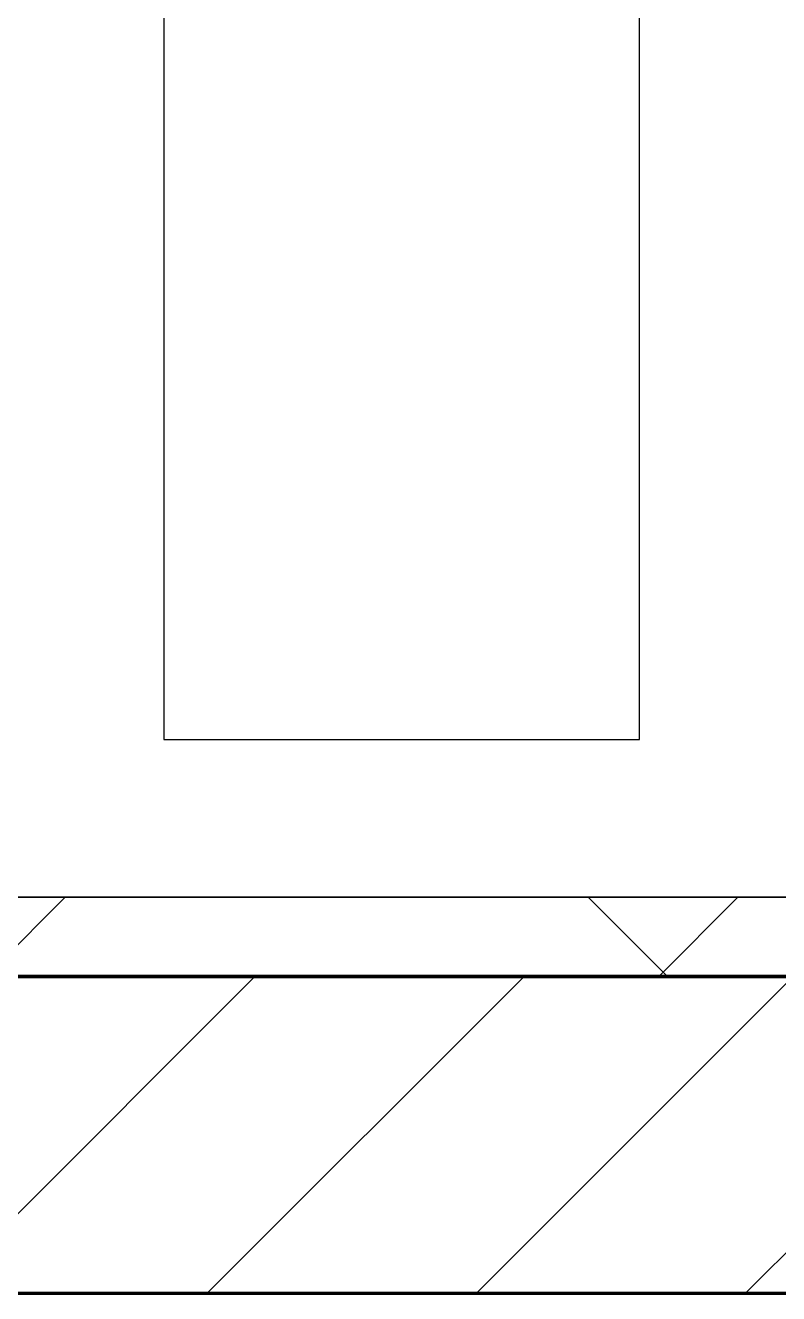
# Model space of a CAD drawing. Header units: millimetres. Extents: x -794334 to -714814, y -17806 to 22403.
# Drawn here: x -740318 to -739843, y -4021 to -3221 of the extents above; entities that cross this region are included whole.
import ezdxf
from ezdxf.xclip import XClip

# ---------------------------------------------------------------- set-up
doc = ezdxf.new("R2010")
doc.units = ezdxf.units.MM
doc.header["$XCLIPFRAME"] = 0
doc.layers.add('000 - WIPEOUT', color=250, linetype='Continuous')
doc.layers.add('A11_ALU.SOLID SHEET', color=2, linetype='Continuous')
for name, color, linetype, lineweight in [('A-GLAZ-CURT', 2, 'Continuous', 9), ('A-WALL', 5, 'Continuous', 35), ('A-WALL-FNSH', 2, 'Continuous', 35), ('A-WALL-PATT', 1, 'Continuous', 35), ('WALL-E', 2, 'Continuous', 35)]:
    doc.layers.add(name, color=color, linetype=linetype, lineweight=lineweight)

# ---------------------------------------------------------------- blocks, each defined once
blk = doc.blocks.new('PPLS-PP19_Custom Tile Pattern - Custom Tile Pattern-V181-4252-01 ENLARGED CONCOURSE LEVEL - REFLECTED CEILING PLAN - SHEET 3')
at = {"layer": 'A-GLAZ-CURT'}
for p, q in [((-300, 0), (300, 0)), ((300, 0), (-300, 0)), ((195.99, 0), (213.31, 0)), ((213.31, 0), (195.99, 0)), ((230.06, 0), (300, 0)), ((-300, -50), (300, -50)), ((300, -50), (-300, -50))]:
    blk.add_line(p, q, dxfattribs=at)
for points, knots in [([(168.37, 0), (167.68, 0), (162.47, 0), (147.02, 0), (114.93, 0), (94.53, 0), (89.02, 0)], [-543.375029, -543.375029, -543.375029, -543.375029, -530.793311, -458.593899, -401.860199, -381.603906, -381.603906, -381.603906, -381.603906]), ([(94.4, 0), (94.4, 0), (94.64, 0), (99.11, 0), (108.97, 0), (120.79, 0), (139.94, 0), (163.31, 0), (185.23, 0), (193.62, 0), (194.69, 0), (194.79, 0)], [-2348.345796, -2348.345796, -2348.345796, -2348.345796, -2310.419338, -2233.599744, -2052.234781, -1843.028543, -1530.39897, -1095.004608, -529.74427, -295.064701, -265.121568, -265.121568, -265.121568, -265.121568]), ([(128.58, 0), (128.8, 0), (130.16, 0), (139.26, 0), (152.67, 0), (161.24, 0), (162.19, 0), (162.75, 0)], [-633.326174, -633.326174, -633.326174, -633.326174, -627.736123, -618.981161, -602.094757, -592.980799, -581.414464, -581.414464, -581.414464, -581.414464]), ([(193.8, 0), (193.33, 0), (190.11, 0), (183.13, 0), (171, 0), (161.95, 0), (161.28, 0), (158.35, 0), (157.85, 0), (157.77, 0)], [-11665.349007, -11665.349007, -11665.349007, -11665.349007, -11565.880756, -11105.624034, -10839.086983, -10768.332124, -10666.779182, -10580.760289, -10550.278881, -10550.278881, -10550.278881, -10550.278881]), ([(223.73, 0), (217.37, 0), (197.68, 0), (177.41, 0), (159.34, 0), (158.33, 0), (158.3, 0)], [-208.157764, -208.157764, -208.157764, -208.157764, -187.987675, -143.776725, -129.632772, -123.352749, -123.352749, -123.352749, -123.352749]), ([(159.07, 0), (159.13, 0), (160.84, 0), (165.21, 0), (174.15, 0), (185.98, 0), (208.82, 0), (219.42, 0), (230.06, 0)], [-115.643202, -115.643202, -115.643202, -115.643202, -114.681583, -87.660824, -65.295536, -41.623857, -24.459831, 0, 0, 0, 0]), ([(162.75, 0), (165.4, 0), (170.91, 0), (172.61, 0), (172.61, 0)], [-111.264224, -111.264224, -111.264224, -111.264224, -56.742688, -19.085662, -19.085662, -19.085662, -19.085662]), ([(247.1, 0), (246.76, 0), (245.04, 0), (238.34, 0), (226.56, 0), (221.1, 0), (200.27, 0), (182.99, 0), (174.27, 0), (169.67, 0), (168.99, 0)], [-9649.085549, -9649.085549, -9649.085549, -9649.085549, -9581.591397, -9406.094246, -9221.510254, -9016.44624, -8717.832359, -8253.978395, -8152.463617, -8069.855175, -8069.855175, -8069.855175, -8069.855175]), ([(215.22, 0), (214.62, 0), (210.55, 0), (203.98, 0), (187.54, 0), (175.3, 0), (169.49, 0)], [-203.825446, -203.825446, -203.825446, -203.825446, -198.527383, -184.406837, -162.427601, -142.916156, -142.916156, -142.916156, -142.916156]), ([(171.51, 0), (176.48, 0), (193.23, 0), (201.73, 0), (208.81, 0), (213.9, 0), (241.96, 0), (266.73, 0), (281.71, 0), (291.71, 0), (296.52, 0), (297.86, 0), (298.09, 0)], [-7971.819559, -7971.819559, -7971.819559, -7971.819559, -7784.112253, -7606.717214, -7289.299508, -7042.621073, -6582.165592, -6068.460911, -5766.029927, -5566.724884, -5280.360606, -5199.253518, -5199.253518, -5199.253518, -5199.253518]), ([(172.07, 0), (177.66, 0), (187.87, 0), (201.08, 0), (207.47, 0), (213.96, 0), (215.11, 0)], [-255.364076, -255.364076, -255.364076, -255.364076, -237.955587, -223.92608, -215.862851, -208.75215, -208.75215, -208.75215, -208.75215]), ([(219.9, 0), (220.86, 0), (222.53, 0), (224.53, 0), (224.75, 0)], [-10670.940496, -10670.940496, -10670.940496, -10670.940496, -10511.382485, -10492.453876, -10492.453876, -10492.453876, -10492.453876]), ([(300, 0), (286.53, 0), (261.28, 0), (235.98, 0), (224.76, 0)], [-285.253232, -285.253232, -285.253232, -285.253232, -244.693688, -209.237839, -209.237839, -209.237839, -209.237839]), ([(225, 0), (231.44, 0), (242.24, 0), (246.54, 0), (246.96, 0)], [-10485.148688, -10485.148688, -10485.148688, -10485.148688, -9925.173265, -9834.877357, -9834.877357, -9834.877357, -9834.877357]), ([(300, 0), (288.22, 0), (262, 0), (235.69, 0), (226.17, 0), (225.84, 0)], [-12528.858583, -12528.858583, -12528.858583, -12528.858583, -11905.454923, -11162.864862, -11135.420018, -11135.420018, -11135.420018, -11135.420018]), ([(284.76, 0), (284.76, 0), (285.09, 0), (287.47, 0), (293.59, 0), (297.76, 0), (300, 0)], [-4110.630118, -4110.630118, -4110.630118, -4110.630118, -4053.389046, -3959.664717, -3862.421465, -3746.95702, -3746.95702, -3746.95702, -3746.95702]), ([(297.38, 0), (295.84, 0), (291.62, 0), (285.38, 0), (284.87, 0)], [-4803.172655, -4803.172655, -4803.172655, -4803.172655, -4358.271401, -4143.037883, -4143.037883, -4143.037883, -4143.037883])]:
    blk.add_open_spline(points, degree=3, knots=knots, dxfattribs=at)
for points in [[(168.74, 0), (168.74, 0), (169.81, 0), (171.51, 0)], [(195.11, 0), (194.91, 0), (194.44, 0), (193.8, 0)], [(224.7, 0), (221.89, 0), (219.76, 0), (219.02, 0)]]:
    blk.add_open_spline(points, degree=3, dxfattribs=at)
blk = doc.blocks.new('PPLS-PP19_Custom Tile Pattern - Custom Tile Pattern-V182-4252-01 ENLARGED CONCOURSE LEVEL - REFLECTED CEILING PLAN - SHEET 3')
at = {"layer": 'A-GLAZ-CURT'}
for p, q in [((-300, 0), (300, 0)), ((300, 0), (-300, 0)), ((-293.07, 0), (-275.75, 0)), ((-275.75, 0), (-293.07, 0)), ((-222.32, 0), (-205, 0)), ((-205, 0), (-222.32, 0)), ((-300, -50), (300, -50)), ((300, -50), (-300, -50))]:
    blk.add_line(p, q, dxfattribs=at)
at = {"layer": 'A-GLAZ-CURT', "flags": 128}
for points in [[(-300, 0), (-291.56, 0), (-283.3, 0), (-275.2, 0), (-267.26, 0), (-259.45, 0), (-251.77, 0), (-244.2, 0), (-236.74, 0), (-229.36, 0), (-222.06, 0), (-214.83, 0), (-207.71, 0), (-200.76, 0), (-194.02, 0), (-187.54, 0), (-181.38, 0), (-175.58, 0), (-170.25, 0), (-165.64, 0), (-162.01, 0), (-159.53, 0), (-157.46, 0), (-154.52, 0), (-149.42, 0), (-141.84, 0), (-132.81, 0), (-126.08, 0)], [(-125.17, 0), (-128.55, 0), (-134.16, 0), (-140.03, 0), (-145.5, 0), (-150.63, 0), (-155.53, 0), (-160.27, 0), (-164.95, 0), (-169.65, 0), (-174.47, 0), (-179.49, 0), (-184.81, 0), (-190.44, 0), (-196.37, 0), (-202.58, 0), (-209.04, 0), (-215.73, 0), (-222.63, 0), (-229.72, 0), (-236.97, 0), (-244.39, 0), (-251.96, 0), (-259.67, 0), (-267.51, 0), (-275.48, 0), (-283.55, 0), (-291.73, 0), (-300, 0)]]:
    blk.add_lwpolyline(points, dxfattribs=at)
at = {"layer": 'A-GLAZ-CURT'}
for points, knots in [([(-300, 0), (-284.65, 0), (-236.57, 0), (-174.61, 0), (-129.95, 0), (-110.8, 0), (-99.5, 0), (-91.46, 0)], [-5323.127839, -5323.127839, -5323.127839, -5323.127839, -4502.809032, -2700.551212, -1002.059161, -460.363443, 0, 0, 0, 0]), ([(-239.48, 0), (-253.26, 0), (-272.83, 0), (-294.48, 0), (-300, 0)], [-14587.38985, -14587.38985, -14587.38985, -14587.38985, -13729.592194, -13439.944408, -13439.944408, -13439.944408, -13439.944408]), ([(-240.08, 0), (-244.89, 0), (-255.75, 0), (-262.59, 0), (-264.9, 0), (-265.4, 0)], [-796.931846, -796.931846, -796.931846, -796.931846, -543.655514, -208.940337, 0, 0, 0, 0]), ([(-258.6, 0), (-257.91, 0), (-254.26, 0), (-247.17, 0), (-241.28, 0), (-239.9, 0)], [-5722.54675, -5722.54675, -5722.54675, -5722.54675, -5657.471696, -5413.335975, -5338.48321, -5338.48321, -5338.48321, -5338.48321]), ([(-239.48, 0), (-233.7, 0), (-224.57, 0), (-213.1, 0), (-200.2, 0), (-187.16, 0), (-177.17, 0), (-171.61, 0)], [-5330.980478, -5330.980478, -5330.980478, -5330.980478, -5017.494783, -4832.723979, -4666.091899, -4349.945572, -4079.68984, -4079.68984, -4079.68984, -4079.68984]), ([(-137.88, 0), (-140.56, 0), (-147.66, 0), (-147.69, 0), (-158.72, 0), (-174.02, 0), (-185.59, 0), (-209.77, 0), (-227.17, 0), (-238.52, 0), (-239.48, 0)], [-3187.727384, -3187.727384, -3187.727384, -3187.727384, -2919.378265, -2477.344047, -2237.412286, -2029.680487, -1755.085331, -1400.429864, -858.079193, -807.389331, -807.389331, -807.389331, -807.389331]), ([(-171.6, 0), (-184.9, 0), (-206.54, 0), (-230.27, 0), (-238.76, 0)], [-16141.016571, -16141.016571, -16141.016571, -16141.016571, -15131.813646, -14602.206786, -14602.206786, -14602.206786, -14602.206786]), ([(-133.82, 0), (-135.51, 0), (-137.8, 0), (-149.31, 0), (-162.01, 0), (-177.91, 0), (-199.46, 0), (-216.65, 0), (-231.26, 0), (-233.46, 0), (-234, 0)], [-2731.647847, -2731.647847, -2731.647847, -2731.647847, -2418.507304, -2308.929706, -2113.765672, -1763.376603, -1422.553702, -978.033455, -846.069444, -682.911962, -682.911962, -682.911962, -682.911962]), ([(-233.49, 0), (-233.44, 0), (-232.38, 0), (-230.74, 0), (-225.3, 0), (-223.63, 0)], [-455.274641, -455.274641, -455.274641, -455.274641, -440.605512, -119.536984, 0, 0, 0, 0]), ([(-223.63, 0), (-219.39, 0), (-206.17, 0), (-188.58, 0), (-169.02, 0), (-152.12, 0), (-136.84, 0), (-127.33, 0), (-124.19, 0), (-123.43, 0), (-123.28, 0)], [-5463.295695, -5463.295695, -5463.295695, -5463.295695, -5161.076232, -4739.070012, -4465.409639, -4149.119819, -3839.893365, -3647.167523, -3488.92562, -3439.852845, -3439.852845, -3439.852845, -3439.852845]), ([(-104.69, 0), (-113.82, 0), (-134.4, 0), (-158.22, 0), (-171.17, 0)], [-18088.99392, -18088.99392, -18088.99392, -18088.99392, -17136.203329, -16151.889957, -16151.889957, -16151.889957, -16151.889957]), ([(-171.08, 0), (-169.62, 0), (-164.61, 0), (-158.7, 0), (-157.22, 0)], [-4071.073527, -4071.073527, -4071.073527, -4071.073527, -4000.813434, -3840.635403, -3840.635403, -3840.635403, -3840.635403]), ([(-152.35, 0), (-151.03, 0), (-147.71, 0), (-143.57, 0), (-138.62, 0)], [-3494.978217, -3494.978217, -3494.978217, -3494.978217, -3371.022232, -3227.460399, -3227.460399, -3227.460399, -3227.460399]), ([(-118.78, 0), (-121.86, 0), (-126.28, 0), (-136.96, 0), (-147.46, 0), (-150.03, 0), (-150.57, 0)], [-5938.474035, -5938.474035, -5938.474035, -5938.474035, -5700.061948, -5508.838257, -5298.784692, -5196.16478, -5196.16478, -5196.16478, -5196.16478]), ([(-150.34, 0), (-150.07, 0), (-147.75, 0), (-142.6, 0), (-127.26, 0), (-107.3, 0), (-90.42, 0), (-75.26, 0), (-68.41, 0), (-65.12, 0), (-63.63, 0)], [-4948.728362, -4948.728362, -4948.728362, -4948.728362, -4883.323924, -4440.880425, -4054.690705, -3793.097032, -3402.597032, -3144.956779, -3050.982048, -2969.237017, -2969.237017, -2969.237017, -2969.237017]), ([(-104.11, 0), (-105.72, 0), (-117.58, 0), (-130.52, 0), (-147.74, 0), (-149.07, 0)], [-7090.9346, -7090.9346, -7090.9346, -7090.9346, -7004.680444, -6449.282163, -6277.220794, -6277.220794, -6277.220794, -6277.220794]), ([(-148.23, 0), (-146.94, 0), (-140.15, 0), (-137.28, 0), (-133.93, 0), (-128.78, 0), (-126.5, 0)], [-6162.058746, -6162.058746, -6162.058746, -6162.058746, -6017.569127, -5560.701257, -5364.112219, -5231.017328, -5231.017328, -5231.017328, -5231.017328]), ([(-104.72, 0), (-111.88, 0), (-123.44, 0), (-139.03, 0), (-146.11, 0), (-146.95, 0)], [-1331.084425, -1331.084425, -1331.084425, -1331.084425, -945.742622, -741.901385, -489.130243, -489.130243, -489.130243, -489.130243]), ([(-146.69, 0), (-146.59, 0), (-145.49, 0), (-135.69, 0), (-128.29, 0), (-125.15, 0)], [-420.34245, -420.34245, -420.34245, -420.34245, -406.956646, -290.263673, 0, 0, 0, 0]), ([(-127.41, 0), (-131.63, 0), (-133.16, 0), (-134.09, 0), (-134.15, 0)], [-8540.990293, -8540.990293, -8540.990293, -8540.990293, -8266.114998, -8246.473386, -8246.473386, -8246.473386, -8246.473386]), ([(-134.15, 0), (-133.32, 0), (-130.31, 0), (-119.78, 0), (-108.53, 0), (-103.74, 0)], [-7657.439573, -7657.439573, -7657.439573, -7657.439573, -7293.749979, -6839.55839, -6505.024768, -6505.024768, -6505.024768, -6505.024768]), ([(-120.13, 0), (-120.14, 0), (-120.24, 0), (-121.3, 0), (-129.25, 0), (-133.82, 0)], [-2933.992132, -2933.992132, -2933.992132, -2933.992132, -2920.575025, -2840.280255, -2731.647847, -2731.647847, -2731.647847, -2731.647847]), ([(-113.43, 0), (-113.44, 0), (-113.96, 0), (-119.73, 0), (-125.43, 0), (-127.03, 0), (-127.41, 0)], [-328.499627, -328.499627, -328.499627, -328.499627, -282.672656, -98.539552, -24.539552, 0, 0, 0, 0]), ([(-126.5, 0), (-122.44, 0), (-108.71, 0), (-86.68, 0), (-63.44, 0), (-54.4, 0), (-48.53, 0), (-30.79, 0), (-18.03, 0), (8.61, 0), (15.02, 0), (22.91, 0), (31, 0), (39.04, 0), (51.19, 0), (58.74, 0), (61.34, 0), (61.45, 0)], [-5231.017328, -5231.017328, -5231.017328, -5231.017328, -4994.692869, -4542.524482, -4008.285538, -3689.699207, -3546.54457, -3315.260113, -2864.387349, -2439.246196, -2084.094819, -1956.422387, -1818.904206, -1645.594513, -1443.202566, -1228.752106, -1120.932285, -1120.932285, -1120.932285, -1120.932285]), ([(-125.15, 0), (-124.93, 0), (-121.96, 0), (-113.83, 0), (-106.19, 0), (-103.73, 0)], [-3362.7396, -3362.7396, -3362.7396, -3362.7396, -3342.215224, -3074.362186, -2944.206573, -2944.206573, -2944.206573, -2944.206573]), ([(-122.08, 0), (-122.01, 0), (-121.69, 0), (-121.2, 0), (-120.88, 0)], [-3136.336417, -3136.336417, -3136.336417, -3136.336417, -3110.304437, -3035.164275, -3035.164275, -3035.164275, -3035.164275]), ([(-36.33, 0), (-36.43, 0), (-37.27, 0), (-45.02, 0), (-46.13, 0), (-60.59, 0), (-81.23, 0), (-99.51, 0), (-114.02, 0), (-117.28, 0), (-118.78, 0)], [-1855.773136, -1855.773136, -1855.773136, -1855.773136, -1810.870157, -1672.078046, -1405.135169, -1060.00838, -740.068933, -229.489605, -116.330425, 0, 0, 0, 0]), ([(-117.74, 0), (-117.19, 0), (-114.78, 0), (-113.43, 0), (-113.43, 0)], [-821.249067, -821.249067, -821.249067, -821.249067, -394.672656, -330.879064, -330.879064, -330.879064, -330.879064]), ([(-103.76, 0), (-105.66, 0), (-111.88, 0), (-116.56, 0), (-117.56, 0)], [-1616.933067, -1616.933067, -1616.933067, -1616.933067, -1433.981041, -985.49888, -985.49888, -985.49888, -985.49888]), ([(-115.82, 0), (-114.96, 0), (-110.41, 0), (-96.78, 0), (-71.33, 0), (-42.53, 0), (-12.78, 0), (4.23, 0), (9.64, 0), (10.14, 0), (10.18, 0)], [-5724.064692, -5724.064692, -5724.064692, -5724.064692, -5430.283136, -5103.229623, -4799.173296, -4065.652676, -3589.737505, -3285.047089, -3066.359526, -3044.715262, -3044.715262, -3044.715262, -3044.715262]), ([(9.32, 0), (9.08, 0), (7.65, 0), (2.57, 0), (-12.23, 0), (-25.64, 0), (-40, 0), (-56.24, 0), (-75.59, 0), (-94, 0), (-112.01, 0), (-114.94, 0), (-115.63, 0)], [-2922.926651, -2922.926651, -2922.926651, -2922.926651, -2882.788014, -2720.818881, -2518.50168, -2125.455881, -1792.521578, -1466.981642, -1208.454564, -789.402658, -501.969187, -243.577221, -243.577221, -243.577221, -243.577221]), ([(-26.75, 0), (-27.82, 0), (-36.18, 0), (-53.55, 0), (-76.7, 0), (-96.03, 0), (-103.73, 0)], [-8718.362214, -8718.362214, -8718.362214, -8718.362214, -8532.293389, -8073.216054, -7508.296369, -7097.58942, -7097.58942, -7097.58942, -7097.58942]), ([(-72.93, 0), (-75.51, 0), (-84.63, 0), (-96, 0), (-103.72, 0)], [-19442.345229, -19442.345229, -19442.345229, -19442.345229, -18935.241197, -18122.85285, -18122.85285, -18122.85285, -18122.85285]), ([(-86.16, 0), (-91.37, 0), (-97.14, 0), (-103.26, 0), (-103.72, 0)], [-1681.3698, -1681.3698, -1681.3698, -1681.3698, -1374.161226, -1348.990067, -1348.990067, -1348.990067, -1348.990067]), ([(-103.63, 0), (-102.87, 0), (-96.51, 0), (-85.29, 0), (-71.67, 0), (-65.93, 0), (-65.07, 0)], [-2942.39715, -2942.39715, -2942.39715, -2942.39715, -2902.289527, -2605.247022, -2322.099534, -2241.8264, -2241.8264, -2241.8264, -2241.8264]), ([(-36.62, 0), (-36.62, 0), (-40.35, 0), (-44.32, 0), (-58.97, 0), (-82.6, 0), (-97.15, 0), (-102.96, 0)], [-4069.478503, -4069.478503, -4069.478503, -4069.478503, -3858.647035, -3538.256648, -2842.901703, -2193.204658, -1642.498133, -1642.498133, -1642.498133, -1642.498133]), ([(-102.63, 0), (-99.16, 0), (-88.22, 0), (-74.02, 0), (-62.74, 0), (-60.36, 0), (-59.97, 0)], [-6479.371946, -6479.371946, -6479.371946, -6479.371946, -6236.997189, -5713.340575, -5140.470607, -5006.787413, -5006.787413, -5006.787413, -5006.787413]), ([(-91.46, 0), (-90.09, 0), (-84.7, 0), (-77.43, 0), (-72.73, 0), (-72.64, 0), (-72.64, 0)], [-19832.387487, -19832.387487, -19832.387487, -19832.387487, -19753.885894, -19541.04734, -19478.625389, -19471.062469, -19471.062469, -19471.062469, -19471.062469]), ([(-63.96, 0), (-64.13, 0), (-72.5, 0), (-80.63, 0), (-86.16, 0)], [-2171.769325, -2171.769325, -2171.769325, -2171.769325, -2007.031671, -1681.3698, -1681.3698, -1681.3698, -1681.3698]), ([(-35.85, 0), (-38.57, 0), (-46.03, 0), (-56.37, 0), (-71.66, 0), (-77.83, 0), (-82.66, 0), (-83.28, 0), (-83.28, 0)], [-2558.661947, -2558.661947, -2558.661947, -2558.661947, -2413.671296, -2161.752162, -2006.592567, -1646.621388, -1424.436217, -1393.971743, -1393.971743, -1393.971743, -1393.971743]), ([(-83.28, 0), (-83.28, 0), (-82.91, 0), (-76.14, 0), (-62.97, 0), (-48.52, 0), (-39.59, 0), (-37, 0)], [-1393.4169, -1393.4169, -1393.4169, -1393.4169, -1353.722004, -1274.333717, -1073.56893, -651.549973, -321.685787, -321.685787, -321.685787, -321.685787]), ([(-66.39, 0), (-66.39, 0), (-63.63, 0), (-53.63, 0), (-34.42, 0), (-29.82, 0), (-29.19, 0)], [-2493.31794, -2493.31794, -2493.31794, -2493.31794, -2315.303971, -1809.437387, -963.711516, -666.19313, -666.19313, -666.19313, -666.19313]), ([(31.18, 0), (25.97, 0), (11.99, 0), (-16.92, 0), (-47.42, 0), (-65.77, 0), (-66.37, 0), (-66.38, 0)], [-4496.803627, -4496.803627, -4496.803627, -4496.803627, -4222.080604, -3745.412743, -2981.410125, -2542.574734, -2498.224237, -2498.224237, -2498.224237, -2498.224237]), ([(-63.63, 0), (-61.49, 0), (-57.39, 0), (-54.49, 0), (-45.2, 0), (-40.79, 0), (-40.46, 0), (-40.44, 0)], [-2969.237017, -2969.237017, -2969.237017, -2969.237017, -2851.217951, -2734.127174, -2474.780881, -2410.990208, -2350.645972, -2350.645972, -2350.645972, -2350.645972]), ([(-58.83, 0), (-58.37, 0), (-57.29, 0), (-54.23, 0), (-46.33, 0), (-42.62, 0), (-41.76, 0)], [-4859.52896, -4859.52896, -4859.52896, -4859.52896, -4680.891996, -4469.85053, -4321.566175, -4270.495146, -4270.495146, -4270.495146, -4270.495146]), ([(-51.83, 0), (-51.83, 0), (-51.78, 0), (-47.4, 0), (-46.01, 0), (-40.22, 0), (-36.78, 0)], [-632.814994, -632.814994, -632.814994, -632.814994, -627.965721, -508.377888, -260.442412, 0, 0, 0, 0]), ([(76.63, 0), (74.8, 0), (67.65, 0), (53.52, 0), (37, 0), (24.07, 0), (12.82, 0), (-2.9, 0), (-20.62, 0), (-32.81, 0), (-44.85, 0), (-51.43, 0), (-51.79, 0)], [-3095.572228, -3095.572228, -3095.572228, -3095.572228, -2950.589685, -2634.532728, -2313.748533, -2106.613311, -1925.670641, -1617.263037, -1290.787923, -1039.307308, -819.71621, -644.910881, -644.910881, -644.910881, -644.910881]), ([(-41.76, 0), (-39.9, 0), (-37.72, 0), (-36.92, 0), (-36.77, 0)], [-4270.495146, -4270.495146, -4270.495146, -4270.495146, -4161.040818, -4106.245333, -4106.245333, -4106.245333, -4106.245333]), ([(30.82, 0), (29.27, 0), (20.14, 0), (3.54, 0), (-16.49, 0), (-34.51, 0), (-35.95, 0)], [-10462.034656, -10462.034656, -10462.034656, -10462.034656, -10363.088938, -9884.23066, -9424.652049, -9187.698876, -9187.698876, -9187.698876, -9187.698876]), ([(-35.9, 0), (-31.75, 0), (-18.84, 0), (8.83, 0), (43.36, 0), (70.92, 0), (82.12, 0), (83.66, 0)], [-6169.158662, -6169.158662, -6169.158662, -6169.158662, -5862.463379, -5340.621928, -4573.028122, -4094.177415, -3869.465285, -3869.465285, -3869.465285, -3869.465285]), ([(-34.88, 0), (-34.77, 0), (-33.14, 0), (-28.88, 0), (-26.95, 0), (-26.54, 0)], [-9067.096702, -9067.096702, -9067.096702, -9067.096702, -9057.163041, -8919.836787, -8834.607043, -8834.607043, -8834.607043, -8834.607043]), ([(-34.82, 0), (-33.99, 0), (-32.57, 0), (-29.94, 0), (-28.57, 0)], [-214.457191, -214.457191, -214.457191, -214.457191, -83.513472, 0, 0, 0, 0]), ([(-33.34, 0), (-33.34, 0), (-32.93, 0), (-31.16, 0), (-30.52, 0)], [-2415.024266, -2415.024266, -2415.024266, -2415.024266, -2357.633367, -2323.618664, -2323.618664, -2323.618664, -2323.618664]), ([(70.61, 0), (66.16, 0), (55.8, 0), (39.61, 0), (24.74, 0), (2.64, 0), (-17.84, 0), (-30.57, 0), (-31.82, 0), (-32, 0)], [-4647.237329, -4647.237329, -4647.237329, -4647.237329, -4326.416877, -4098.545751, -3766.694881, -3333.063701, -2994.501669, -2698.150104, -2614.070998, -2614.070998, -2614.070998, -2614.070998]), ([(-30.76, 0), (-30.73, 0), (-29.99, 0), (-23.47, 0), (-15.75, 0), (-15.19, 0)], [-54176.191683, -54176.191683, -54176.191683, -54176.191683, -54157.274271, -53749.15266, -53717.791567, -53717.791567, -53717.791567, -53717.791567]), ([(-30.52, 0), (-27.11, 0), (-17.83, 0), (5.99, 0), (20.95, 0), (31.18, 0), (32.02, 0)], [-2323.618664, -2323.618664, -2323.618664, -2323.618664, -2142.497158, -1716.209403, -1206.526904, -1161.809332, -1161.809332, -1161.809332, -1161.809332]), ([(-13, 0), (-14.35, 0), (-17.68, 0), (-25.97, 0), (-29.52, 0), (-30.21, 0)], [-55207.591944, -55207.591944, -55207.591944, -55207.591944, -54789.006179, -54461.685999, -54290.791712, -54290.791712, -54290.791712, -54290.791712]), ([(8.33, 0), (8.19, 0), (7.18, 0), (0.32, 0), (-13.89, 0), (-24.92, 0), (-29.03, 0)], [-3574.286521, -3574.286521, -3574.286521, -3574.286521, -3526.962355, -3285.499107, -2903.012179, -2680.714891, -2680.714891, -2680.714891, -2680.714891]), ([(-28.98, 0), (-28.66, 0), (-27.39, 0), (-24.45, 0), (-22.56, 0)], [-166.548282, -166.548282, -166.548282, -166.548282, -102.06493, 0, 0, 0, 0]), ([(-28.57, 0), (-26.93, 0), (-20.29, 0), (-11.45, 0), (2.08, 0), (13.15, 0), (21.24, 0), (24.62, 0), (24.72, 0), (24.72, 0)], [-5361.429781, -5361.429781, -5361.429781, -5361.429781, -5261.36855, -5050.479954, -4785.90057, -4596.498881, -4445.288762, -4384.376941, -4376.041937, -4376.041937, -4376.041937, -4376.041937]), ([(-22.56, 0), (-20.27, 0), (-17.03, 0), (-11.36, 0), (-7.66, 0), (-6.6, 0), (-6.44, 0)], [-56468.192263, -56468.192263, -56468.192263, -56468.192263, -56344.022017, -56303.229861, -56166.290093, -56124.392176, -56124.392176, -56124.392176, -56124.392176]), ([(-15.19, 0), (-13.07, 0), (7.48, 0), (42.82, 0), (88.72, 0), (120.63, 0), (138.28, 0), (138.53, 0)], [-461.142613, -461.142613, -461.142613, -461.142613, -429.606584, -390.253598, -346.313304, -291.370682, -290.5735, -290.5735, -290.5735, -290.5735]), ([(-6.54, 0), (-6.73, 0), (-7.2, 0), (-7.6, 0), (-7.79, 0)], [-56009.792147, -56009.792147, -56009.792147, -56009.792147, -55949.290093, -55895.192118, -55895.192118, -55895.192118, -55895.192118]), ([(-2.63, 0), (-2.47, 0), (-1.22, 0), (4.92, 0), (15.97, 0), (22.54, 0), (24.49, 0)], [-226.825321, -226.825321, -226.825321, -226.825321, -220.269177, -206.416616, -198.214427, -187.717507, -187.717507, -187.717507, -187.717507]), ([(103.09, 0), (101.08, 0), (86.31, 0), (63.34, 0), (35.84, 0), (12, 0), (3.08, 0), (-1.67, 0), (-2.25, 0)], [-375.435014, -375.435014, -375.435014, -375.435014, -369.147452, -330.153101, -307.516438, -285.83788, -246.234814, -234.646884, -234.646884, -234.646884, -234.646884]), ([(24.69, 0), (24.54, 0), (20.99, 0), (15.48, 0), (10.8, 0), (9.63, 0)], [-4368.572414, -4368.572414, -4368.572414, -4368.572414, -4306.476363, -4080.000647, -3772.857994, -3772.857994, -3772.857994, -3772.857994]), ([(18.16, 0), (19.15, 0), (24.25, 0), (25.66, 0), (26.12, 0)], [-5700.113719, -5700.113719, -5700.113719, -5700.113719, -5554.232259, -5302.431367, -5302.431367, -5302.431367, -5302.431367]), ([(32, 0), (31.22, 0), (26.87, 0), (20.67, 0), (18.85, 0), (18.16, 0)], [-6169.696432, -6169.696432, -6169.696432, -6169.696432, -6135.05769, -5972.647715, -5832.674503, -5832.674503, -5832.674503, -5832.674503]), ([(27.44, 0), (27.9, 0), (29.54, 0), (38.07, 0), (53.39, 0), (71.67, 0), (84.83, 0), (86.01, 0), (92.51, 0), (94.33, 0)], [-5037.309798, -5037.309798, -5037.309798, -5037.309798, -4887.603822, -4705.298446, -4353.683244, -3960.84581, -3759.045785, -3336.541051, -2783.776468, -2783.776468, -2783.776468, -2783.776468]), ([(53.18, 0), (53.06, 0), (52.22, 0), (44.99, 0), (36.46, 0), (30.82, 0)], [-622.740158, -622.740158, -622.740158, -622.740158, -566.066452, -360.610861, 0, 0, 0, 0]), ([(31.97, 0), (32.41, 0), (36.29, 0), (48.37, 0), (71.92, 0), (100.57, 0), (116.36, 0), (128.63, 0), (128.95, 0)], [-138.166221, -138.166221, -138.166221, -138.166221, -135.792042, -118.513713, -97.899267, -63.759246, -39.050993, -35.895543, -35.895543, -35.895543, -35.895543]), ([(32.02, 0), (33.37, 0), (38.28, 0), (45.92, 0), (57.76, 0), (64.47, 0), (72.74, 0), (75.22, 0), (76.03, 0), (76.21, 0)], [-1161.668693, -1161.668693, -1161.668693, -1161.668693, -1089.329421, -901.315459, -753.071572, -495.328968, -421.953223, -334.951786, -290.452333, -290.452333, -290.452333, -290.452333]), ([(136.44, 0), (121.66, 0), (87.21, 0), (51.72, 0), (32.03, 0)], [-106.750556, -106.750556, -106.750556, -106.750556, -59.610984, -0.836147, -0.836147, -0.836147, -0.836147]), ([(99.26, 0), (97.94, 0), (91.62, 0), (85.59, 0), (74.4, 0), (62.26, 0), (51.85, 0), (44.35, 0), (35.53, 0), (32.41, 0)], [-7633.94163, -7633.94163, -7633.94163, -7633.94163, -7531.75727, -7135.649961, -6924.452779, -6738.82075, -6548.303034, -6314.283804, -6175.773004, -6175.773004, -6175.773004, -6175.773004]), ([(99.91, 0), (90.14, 0), (75, 0), (57.82, 0), (46.51, 0), (41.18, 0), (36.02, 0), (35.54, 0), (35.54, 0)], [-395.226026, -395.226026, -395.226026, -395.226026, -357.622665, -341.267687, -334.000314, -326.15566, -319.318397, -317.489778, -317.489778, -317.489778, -317.489778]), ([(36.29, 0), (37.77, 0), (48.82, 0), (64.79, 0), (95.91, 0), (124.45, 0), (132.42, 0), (134.6, 0)], [-314.598523, -314.598523, -314.598523, -314.598523, -305.899624, -287.17622, -249.500363, -194.761443, -152.241002, -152.241002, -152.241002, -152.241002])]:
    blk.add_open_spline(points, degree=3, knots=knots, dxfattribs=at)
for points in [[(-39.84, 0), (-39.08, 0), (-38.11, 0), (-37.36, 0)], [(-29.03, 0), (-31.02, 0), (-33.01, 0), (-35.02, 0)], [(24.49, 0), (25.23, 0), (25.72, 0), (26.04, 0)], [(27.89, 0), (28.69, 0), (29.74, 0), (31.1, 0)]]:
    blk.add_open_spline(points, degree=3, dxfattribs=at)
blk = doc.blocks.new('*U1029')
at = {"layer": 'A-GLAZ-CURT'}
for name, p in [('PPLS-PP19_Custom Tile Pattern - Custom Tile Pattern-V181-4252-01 ENLARGED CONCOURSE LEVEL - REFLECTED CEILING PLAN - SHEET 3', (38402.37, -7350)), ('PPLS-PP19_Custom Tile Pattern - Custom Tile Pattern-V182-4252-01 ENLARGED CONCOURSE LEVEL - REFLECTED CEILING PLAN - SHEET 3', (39002.37, -7350))]:
    blk.add_blockref(name, p, dxfattribs=at)
blk = doc.blocks.new('*U1271')
at = {"color": 3}
blk.add_wipeout([(-437.5, 4750), (437.5, 4750), (437.5, 4450), (-437.5, 4450)], dxfattribs=at).dxf.layer = '000 - WIPEOUT'
at = {"layer": 'A11_ALU.SOLID SHEET', "color": 0, "linetype": 'ByBlock'}
blk.add_lwpolyline([(-437.5, 4450), (437.5, 4450), (437.5, 4750), (-437.5, 4750)], close=True, dxfattribs=at)
blk = doc.blocks.new('*U1630')
blk.add_lwpolyline([(22690, -750), (19166.45, -750), (19116.45, -700), (18966.44, -550), (-101025.39, -550), (-101025.39, -6704.96), (-96300, -6704.96), (-96300, -7350), (-94497.63, -7350), (17250, -7350), (17250, -6849.96), (18300, -6849.96), (22690, -6849.96)], close=True)
at = {"layer": 'A11_ALU.SOLID SHEET', "color": 0, "linetype": 'ByBlock', "rotation": 90}
blk.add_blockref('*U1271', (9200, -6813), dxfattribs=at)

msp = doc.modelspace()

# ---------------------------------------------------------------- block references
at = {"layer": 'A11_ALU.SOLID SHEET'}
ref = msp.add_blockref('*U1630', (-744681.24, 3579.02), dxfattribs=at)
XClip(ref).set_block_clipping_path([(-45802.4668593339, -9620.0029952967), (23702.8690583039, 10334.9999958097)])

# ---------------------------------------------------------------- next in the draw order: hatches: boundary and pattern name
at = {"layer": 'A-WALL-PATT', "lineweight": 9}
h = msp.add_hatch(dxfattribs=at)
h.set_pattern_fill('FP_5', color=256, style=0, pattern_type=2)
h.set_pattern_definition([(45, (0, 0), (-212.13203, 212.13203), []), (135, (0, 0), (-212.13203, -212.13203), [])])
h.paths.add_polyline_path([(-727630.24, -3820.98), (-727382.37, -3820.98), (-727382.37, -3770.98), (-790483.7, -3770.98), (-790483.7, -3820.98), (-727766, -3820.98)])
h = msp.add_hatch(dxfattribs=at)
h.set_pattern_fill('FP_2', color=256, style=0, pattern_type=2)
h.set_pattern_definition([(45, (0, 0), (-84.852814, 84.852814), [])])
h.paths.add_polyline_path([(-727382.37, -4020.98), (-727382.37, -3820.98), (-790483.7, -3820.98), (-790483.7, -4020.98), (-727494.49, -4020.98)])

# ---------------------------------------------------------------- next in the draw order: linework, layer by layer
at = {"layer": 'A-WALL', "color": 7, "lineweight": 70}
for p, q in [((-740780, -3820.98), (-738380, -3820.98)), ((-738380, -3820.98), (-740780, -3820.98)), ((-738380, -4020.98), (-740780, -4020.98))]:
    msp.add_line(p, q, dxfattribs=at)
at = {"layer": 'A-WALL-FNSH', "color": 250}
msp.add_line((-740780, -3770.98), (-738380, -3770.98), dxfattribs=at)
at = {"layer": 'WALL-E'}
for p, q in [((-727382.37, -4020.98), (-790483.7, -4020.98)), ((-790483.7, -4020.98), (-727382.37, -4020.98))]:
    msp.add_line(p, q, dxfattribs=at)

# ---------------------------------------------------------------- next in the draw order: block references
msp.add_blockref('*U1029', (-778882.37, 3579.02))

doc.saveas('drawing.dxf')
